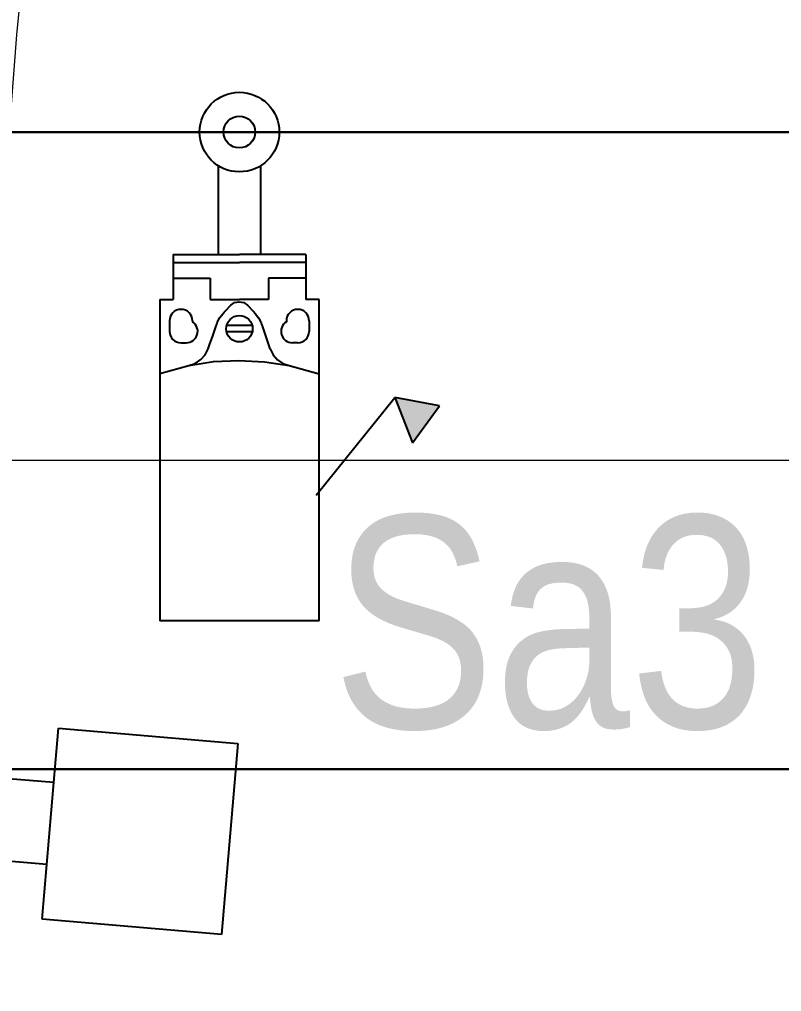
# Model space of a CAD drawing. Header units: millimetres. Extents: x 9130 to 9550, y -18883 to -17651.
# Drawn here: x 9341.225 to 9342.66, y -18028.701 to -18026.869 of the extents above; entities that cross this region are included whole.
import ezdxf

# ---------------------------------------------------------------- set-up
doc = ezdxf.new("R2010")
doc.units = ezdxf.units.MM
doc.linetypes.add('ACAD_ISO07W100', pattern=[3, 0, -3])
for name, color, linetype in [('00 uvodnice', 82, 'Continuous'), ('_Videonadzor', 1, 'Continuous'), ('ALPHA', 255, 'Continuous'), ('Video Nadzor', 3, 'Continuous')]:
    doc.layers.add(name, color=color, linetype=linetype)
for name, color, linetype, lineweight in [('CRTANJE', 4, 'Continuous', 30), ('SRAFURE', 3, 'Continuous', 18), ('Visible Edges(ISO)', 7, 'Continuous', 20)]:
    doc.layers.add(name, color=color, linetype=linetype, lineweight=lineweight)
doc.styles.add('ARIAL NARROW', font='ARIALN.TTF')

# ---------------------------------------------------------------- blocks, each defined once
blk = doc.blocks.new('ENERGOINVEST KROV')
at = {"layer": 'Visible Edges(ISO)', "color": 7, "linetype": 'ACAD_ISO07W100'}
blk.add_line((262984.76, 136547.96), (260563.76, 136547.96), dxfattribs=at)
blk = doc.blocks.new('A$C32FE4A33')
at = {"layer": 'Video Nadzor', "color": 3}
for p, q in [((53.759, 15.641), (65.076, 15.641)), ((53.759, 12.199), (53.759, 15.641)), ((65.076, 15.641), (65.076, 3.596)), ((53.759, 12.199), (49.042, 12.199)), ((53.759, 7.038), (53.759, 12.199)), ((53.759, 7.038), (49.042, 7.038)), ((53.759, 3.596), (53.759, 7.038)), ((65.076, 3.596), (53.759, 3.596))]:
    blk.add_line(p, q, dxfattribs=at)
blk.add_lwpolyline([(0, 18.2), (49.042, 18.2), (49.042, 0), (0, 0)], close=True, dxfattribs=at)

msp = doc.modelspace()

# ---------------------------------------------------------------- hatches: boundary and pattern name
msp.add_hatch(color=8).paths.add_polyline_path([(9341.9653, -18027.6672), (9342.0161, -18027.5972), (9341.9316, -18027.5813)])

# ---------------------------------------------------------------- linework, layer by layer
at = {"color": 8}
for p, q in [((9341.7837, -18027.7655), (9341.9316, -18027.5813)), ((9341.9316, -18027.5813), (9341.9653, -18027.6672)), ((9342.0161, -18027.5972), (9341.9316, -18027.5813)), ((9341.9653, -18027.6672), (9342.0161, -18027.5972))]:
    msp.add_line(p, q, dxfattribs=at)
for radius in [0.075, 0.03]:
    msp.add_circle((9341.6389, -18027.0815), radius, dxfattribs=at)
at = {"layer": 'ALPHA', "color": 8}
for p, q in [((9341.5989, -18027.1449), (9341.5989, -18027.312)), ((9341.6789, -18027.1449), (9341.6789, -18027.312)), ((9341.5139, -18027.312), (9341.6389, -18027.312)), ((9341.5139, -18027.312), (9341.5139, -18027.397)), ((9341.7639, -18027.312), (9341.6389, -18027.312)), ((9341.7639, -18027.312), (9341.7639, -18027.397)), ((9341.5139, -18027.327), (9341.6389, -18027.327)), ((9341.7639, -18027.327), (9341.6389, -18027.327)), ((9341.5139, -18027.357), (9341.5839, -18027.357)), ((9341.5839, -18027.357), (9341.5839, -18027.397)), ((9341.6939, -18027.357), (9341.6939, -18027.397)), ((9341.7639, -18027.357), (9341.6939, -18027.357)), ((9341.4889, -18027.397), (9341.5139, -18027.397)), ((9341.4889, -18027.397), (9341.4889, -18028.002)), ((9341.5839, -18027.397), (9341.6389, -18027.397)), ((9341.6939, -18027.397), (9341.6389, -18027.397)), ((9341.7889, -18027.397), (9341.7639, -18027.397)), ((9341.7889, -18028.002), (9341.7889, -18027.397)), ((9341.5074, -18027.437), (9341.5074, -18027.457)), ((9341.5504, -18027.437), (9341.5504, -18027.4388)), ((9341.7274, -18027.437), (9341.7274, -18027.4388)), ((9341.7704, -18027.437), (9341.7704, -18027.457)), ((9341.6631, -18027.446), (9341.6147, -18027.446)), ((9341.6631, -18027.458), (9341.6147, -18027.458)), ((9341.5289, -18027.4785), (9341.5389, -18027.4785)), ((9341.7489, -18027.4785), (9341.7389, -18027.4785)), ((9341.4889, -18027.5364), (9341.5439, -18027.5215)), ((9341.7328, -18027.5215), (9341.7889, -18027.5371)), ((9341.7889, -18028.002), (9341.4889, -18028.002))]:
    msp.add_line(p, q, dxfattribs=at)
at = {"layer": 'ALPHA', "color": 8, "flags": 128}
for points in [[(9341.6081, -18027.4235), (9341.6103, -18027.421), (9341.6154, -18027.4155), (9341.6204, -18027.41), (9341.6227, -18027.4075)], [(9341.6227, -18027.4075), (9341.6297, -18027.4028), (9341.6384, -18027.4012), (9341.6471, -18027.4028), (9341.6542, -18027.4075)], [(9341.6542, -18027.4075), (9341.6564, -18027.41), (9341.6615, -18027.4155), (9341.6665, -18027.421), (9341.6688, -18027.4235)], [(9341.597, -18027.441), (9341.6016, -18027.4316), (9341.6081, -18027.4235)], [(9341.6688, -18027.4235), (9341.6752, -18027.4316), (9341.6798, -18027.441)], [(9341.5802, -18027.4898), (9341.5809, -18027.4877), (9341.5828, -18027.4822), (9341.5886, -18027.4654), (9341.5944, -18027.4486), (9341.5963, -18027.4431), (9341.597, -18027.441)], [(9341.6798, -18027.441), (9341.6806, -18027.4431), (9341.6825, -18027.4486), (9341.6883, -18027.4654), (9341.694, -18027.4822), (9341.6959, -18027.4877), (9341.6967, -18027.4898)], [(9341.5437, -18027.5213), (9341.5902, -18027.514), (9341.638, -18027.5116), (9341.6861, -18027.5141), (9341.7328, -18027.5214)]]:
    msp.add_lwpolyline(points, dxfattribs=at)
at = {"layer": 'ALPHA', "color": 8, "extrusion": (0, 0, -1), "flags": 128}
for points in [[(-9341.5439, -18027.5215), (-9341.5558, -18027.5172), (-9341.5662, -18027.5102), (-9341.5744, -18027.501), (-9341.5802, -18027.4898)], [(-9341.6967, -18027.4898), (-9341.7024, -18027.501), (-9341.7106, -18027.5103), (-9341.7209, -18027.5173), (-9341.7328, -18027.5215)]]:
    msp.add_lwpolyline(points, dxfattribs=at)
at = {"layer": 'ALPHA', "color": 8}
msp.add_circle((9341.6389, -18027.452), 0.0249, dxfattribs=at)
for centre, start, end in [((9341.5289, -18027.437), 0, 180), ((9341.7489, -18027.437), 0, 180), ((9341.5389, -18027.457), 270, 57.664), ((9341.7389, -18027.457), 122.336, 270), ((9341.5289, -18027.457), 180, 270), ((9341.7489, -18027.457), 270, 0)]:
    msp.add_arc(centre, 0.0215, start, end, dxfattribs=at)
at = {"layer": 'CRTANJE', "color": 7, "lineweight": 30}
for p, q in [((9362.3368, -18027.0815), (9339.7187, -18027.0815)), ((9340.1549, -18028.2815), (9361.4649, -18028.2815))]:
    msp.add_line(p, q, dxfattribs=at)
at = {"layer": 'CRTANJE', "lineweight": 20}
msp.add_line((9341.1849, -18027.6995), (9350.5249, -18027.6995), dxfattribs=at)
at = {"layer": 'CRTANJE', "color": 7, "lineweight": 20}
msp.add_arc((9350.5249, -18027.6995), 9.34, 90, 180.04917, dxfattribs=at)
at = {"layer": 'SRAFURE'}
msp.add_line((9341.7888, -18027.7217), (9341.7888, -18027.7217), dxfattribs=at)

# ---------------------------------------------------------------- block references
at = {"layer": '_Videonadzor', "color": 3, "lineweight": 5, "xscale": 0.03000000000000001, "yscale": 0.03000000000000001, "zscale": 0.03000000000000001, "rotation": 355.1155729710732}
msp.add_blockref('A$C32FE4A33', (9339.651, -18028.5344), dxfattribs=at)
at = {"layer": 'CRTANJE', "lineweight": 50, "xscale": 0.01, "yscale": 0.01, "zscale": 0.01}
msp.add_blockref('ENERGOINVEST KROV', (6733.0673, -19392.5611), dxfattribs=at)

# ---------------------------------------------------------------- texts
at = {"layer": '00 uvodnice', "color": 0, "linetype": 'Continuous', "insert": (9342.2218, -18027.8042), "char_height": 0.4, "width": 1.028354, "attachment_point": 2, "style": 'ARIAL NARROW'}
msp.add_mtext('Sa3', dxfattribs=at)

doc.saveas('drawing.dxf')
